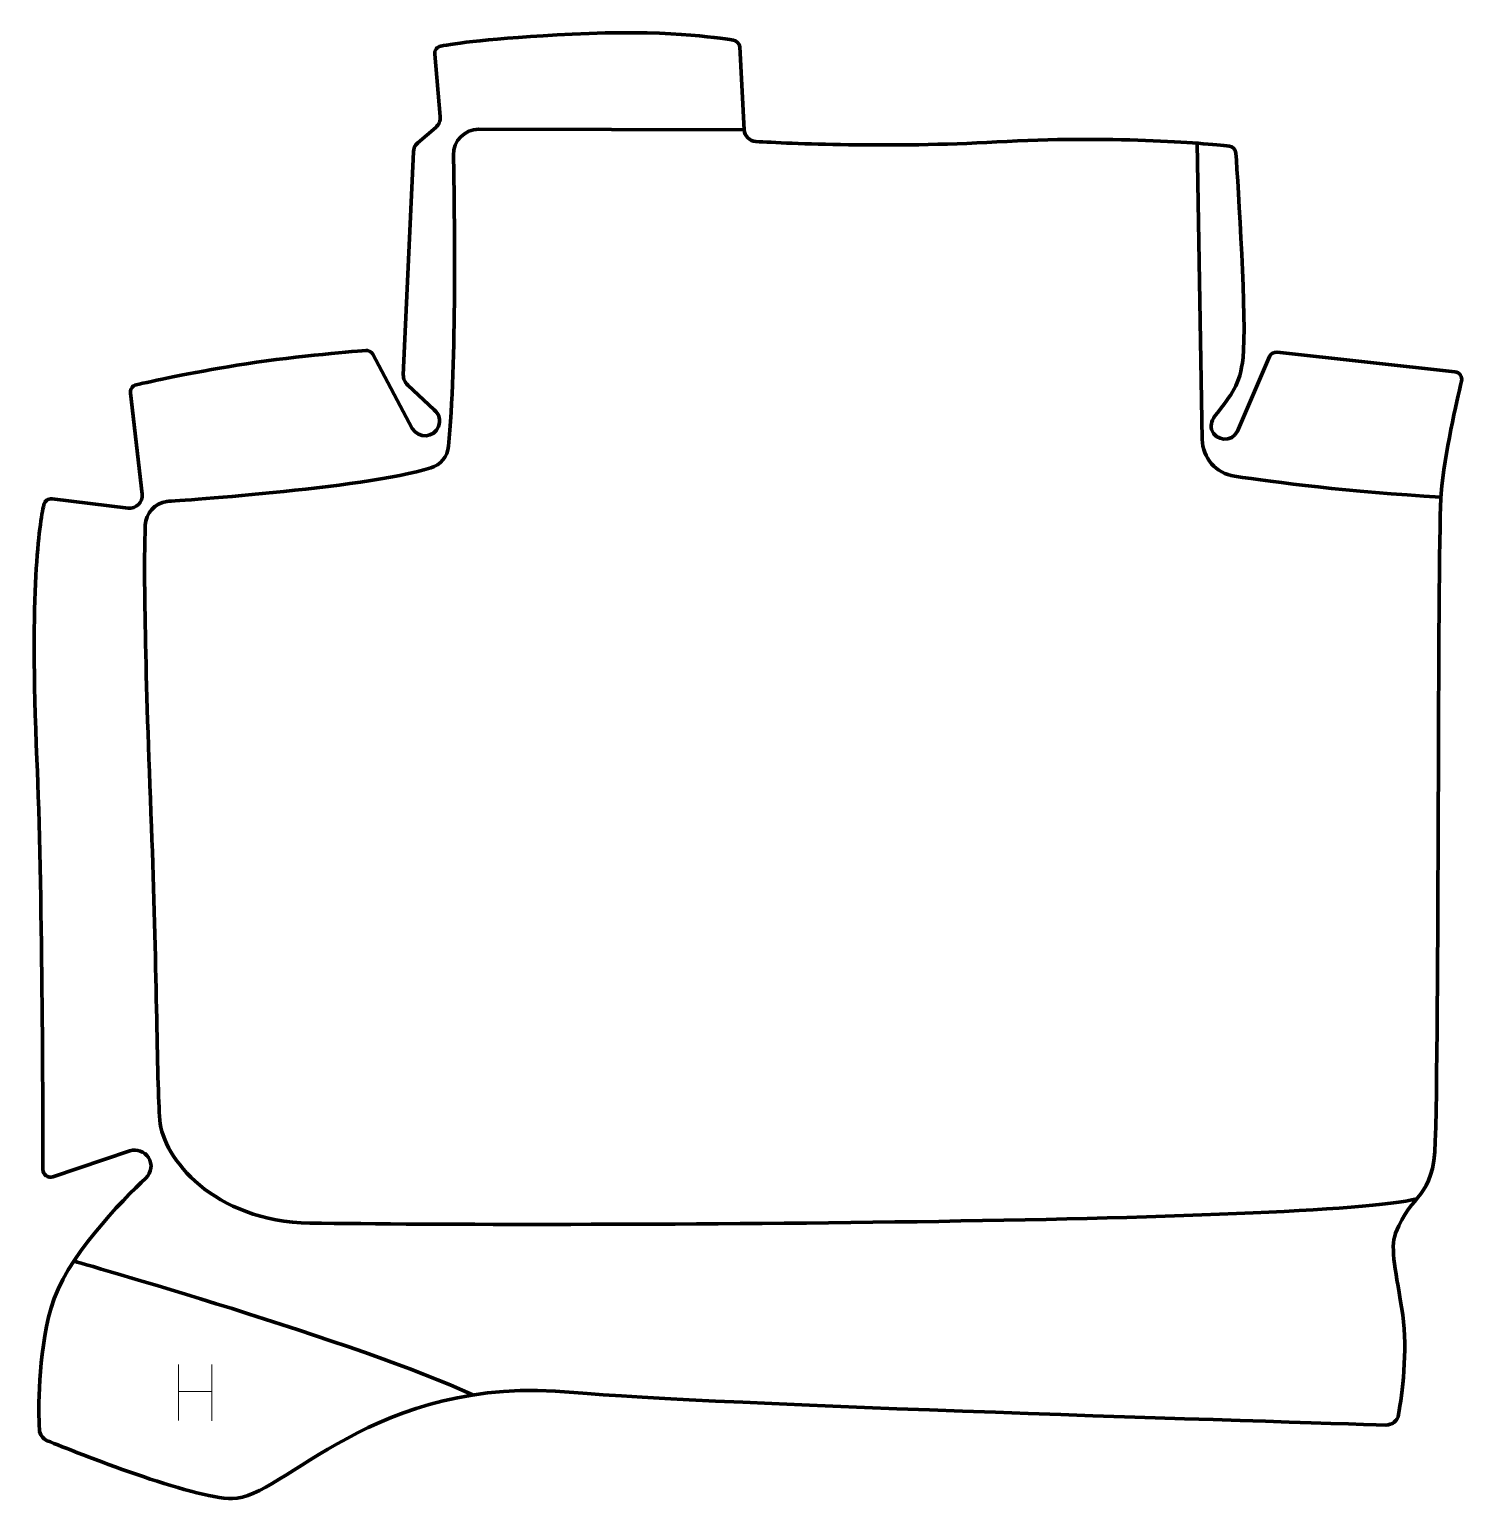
# Model space of a CAD drawing. Header units: millimetres. Extents: x -284 to 283, y -290 to 291.
import ezdxf

# ---------------------------------------------------------------- set-up
doc = ezdxf.new("R2010")
doc.units = ezdxf.units.MM
doc.header["$MEASUREMENT"] = 0
for name, color, linetype in [('layer 1', 7, 'Continuous'), ('layer 2', 7, 'Continuous'), ('layer 3', 7, 'Continuous')]:
    doc.layers.add(name, color=color, linetype=linetype)

msp = doc.modelspace()

# ---------------------------------------------------------------- linework, layer by layer
at = {"layer": 'layer 1', "color": 250, "lineweight": 9}
for points in [[(-225.2648, -236.9315), (-225.2648, -236.9315), (-225.2648, -259.1242), (-225.2648, -259.1242)], [(-212.1491, -236.9315), (-212.1491, -236.9315), (-212.1491, -259.2818), (-212.1491, -259.2818)], [(-225.2473, -247.5739), (-225.2473, -247.5739), (-212.1491, -247.5739), (-212.1491, -247.5739)]]:
    msp.add_open_spline(points, degree=3, dxfattribs=at)
at = {"layer": 'layer 2', "color": 12, "lineweight": 200}
msp.add_open_spline([(252.3046, -260.8799), (254.804, -260.9575), (256.974, -259.1812), (257.3899, -256.7178), (257.3899, -256.7178), (258.7209, -248.8343), (261.0927, -231.5535), (258.9887, -217.3217), (258.9887, -217.3217), (256.454, -200.1788), (253.8392, -191.2521), (256.2113, -184.9928), (256.2113, -184.9928), (262.4748, -168.4627), (271.2442, -172.0455), (271.9035, -148.7516), (271.9035, -148.7516), (273.5556, -90.3743), (272.698, 90.3659), (274.2266, 107.6753), (274.2266, 107.6753), (275.6433, 123.7142), (280.3568, 144.2259), (282.2731, 152.1299), (282.2731, 152.1299), (282.6989, 153.8871), (281.4832, 155.6171), (279.6862, 155.815), (279.6862, 155.815), (279.6862, 155.815), (209.3511, 163.5609), (209.3511, 163.5609), (209.3511, 163.5609), (208.0631, 163.7028), (206.8294, 163.0025), (206.2922, 161.8246), (206.2922, 161.8246), (206.2922, 161.8246), (193.631, 132.3807), (193.631, 132.3807), (193.631, 132.3807), (191.546, 127.8097), (184.9124, 128.2299), (183.4219, 133.0276), (183.4219, 133.0276), (182.7778, 135.1016), (183.7479, 137.0529), (185.0641, 138.7804), (185.0641, 138.7804), (191.4804, 147.2012), (194.5566, 150.3356), (195.8376, 161.4248), (195.8376, 161.4248), (197.4293, 175.2072), (193.8391, 229.8137), (193.0136, 242.3412), (193.0136, 242.3412), (192.9191, 243.7787), (191.8166, 244.9429), (190.3847, 245.1168), (190.3847, 245.1168), (180.5609, 246.3074), (142.5791, 249.354), (98.4212, 246.7893), (98.4212, 246.7893), (56.2769, 244.3414), (15.9453, 246.2012), (3.1493, 246.9502), (3.1493, 246.9502), (0.6605, 247.0959), (-1.3384, 249.0503), (-1.5402, 251.5328), (-1.5402, 251.5328), (-1.5402, 251.5328), (-3.2875, 284.3503), (-3.2875, 284.3503), (-3.2875, 284.3503), (-3.4004, 285.7406), (-4.4583, 286.8718), (-5.8402, 287.0727), (-5.8402, 287.0727), (-12.4195, 288.0298), (-32.9155, 291.3102), (-69.5168, 289.4271), (-69.5168, 289.4271), (-102.4162, 287.7348), (-116.346, 285.702), (-121.5258, 284.7097), (-121.5258, 284.7097), (-123.0477, 284.4184), (-124.0922, 283.0111), (-123.9377, 281.4699), (-123.9377, 281.4699), (-123.9377, 281.4699), (-121.7713, 256.8255), (-121.7713, 256.8255), (-121.7713, 256.8255), (-121.609, 255.2034), (-122.2479, 253.6046), (-123.4837, 252.5417), (-123.4837, 252.5417), (-123.4837, 252.5417), (-130.6324, 246.3921), (-130.6324, 246.3921), (-130.6324, 246.3921), (-131.6773, 245.4932), (-132.3039, 244.2024), (-132.3642, 242.8255), (-132.3642, 242.8255), (-132.3642, 242.8255), (-136.3432, 154.6741), (-136.3432, 154.6741), (-136.3432, 154.6741), (-136.4123, 153.0901), (-135.7265, 151.5675), (-134.4943, 150.5699), (-134.4943, 150.5699), (-134.4943, 150.5699), (-124.1374, 140.8092), (-124.1374, 140.8092), (-124.1374, 140.8092), (-122.1661, 139.2133), (-121.4644, 136.5195), (-122.407, 134.1647), (-122.407, 134.1647), (-122.407, 134.1647), (-122.4074, 134.164), (-122.4074, 134.164), (-122.4074, 134.164), (-124.1974, 129.6943), (-130.3421, 129.2314), (-132.7815, 133.3829), (-132.7815, 133.3829), (-132.7815, 133.3829), (-148.3549, 162.7824), (-148.3549, 162.7824), (-148.3549, 162.7824), (-148.9359, 163.7719), (-150.0302, 164.3427), (-151.1746, 164.2531), (-151.1746, 164.2531), (-157.9561, 163.7225), (-181.9051, 161.7187), (-202.1941, 158.4248), (-202.1941, 158.4248), (-220.7745, 155.4085), (-236.1059, 152.0317), (-242.0142, 150.6768), (-242.0142, 150.6768), (-243.5033, 150.3353), (-244.495, 148.9291), (-244.3193, 147.4118), (-244.3193, 147.4118), (-244.3193, 147.4118), (-239.6809, 107.4139), (-239.6809, 107.4139), (-239.6809, 107.4139), (-239.3081, 104.2011), (-242.0403, 101.4869), (-245.2506, 101.8806), (-245.2506, 101.8806), (-245.2506, 101.8806), (-275.2917, 105.5643), (-275.2917, 105.5643), (-275.2917, 105.5643), (-276.8256, 105.7523), (-278.2547, 104.7468), (-278.5863, 103.2373), (-278.5863, 103.2373), (-280.2723, 95.5747), (-284.2678, 69.4871), (-281.2826, 2.3944), (-281.2826, 2.3944), (-279.1656, -45.1947), (-278.9232, -138.9884), (-278.8957, -159.8207), (-278.8957, -159.8207), (-278.8929, -161.8689), (-276.881, -163.3086), (-274.9383, -162.6552), (-274.9383, -162.6552), (-274.9383, -162.6552), (-244.598, -152.4486), (-244.598, -152.4486), (-244.598, -152.4486), (-241.8064, -151.5095), (-238.7344, -152.5947), (-237.1522, -155.0786), (-237.1522, -155.0786), (-235.5012, -157.6705), (-235.9277, -161.0674), (-238.1651, -163.1738), (-238.1651, -163.1738), (-247.417, -171.885), (-270.3327, -194.963), (-275.7045, -214.5358), (-275.7045, -214.5358), (-281.0752, -234.1033), (-280.6843, -254.9215), (-280.2924, -262.7055), (-280.2924, -262.7055), (-280.195, -264.6415), (-278.9822, -266.343), (-277.1869, -267.0746), (-277.1869, -267.0746), (-265.2563, -271.9352), (-219.8492, -289.9999), (-203.9872, -289.9999), (-203.9872, -289.9999), (-183.6672, -289.9999), (-148.2071, -240.4082), (-68.9192, -247.9707), (-68.9192, -247.9707), (-17.7037, -252.8559), (217.5581, -259.8007), (252.3046, -260.8799)], degree=3, knots=[0, 0, 0, 0, 0.01818182, 0.01818182, 0.01818182, 0.01818182, 0.03636364, 0.03636364, 0.03636364, 0.03636364, 0.05454545, 0.05454545, 0.05454545, 0.05454545, 0.07272727, 0.07272727, 0.07272727, 0.07272727, 0.09090909, 0.09090909, 0.09090909, 0.09090909, 0.10909091, 0.10909091, 0.10909091, 0.10909091, 0.12727273, 0.12727273, 0.12727273, 0.12727273, 0.14545455, 0.14545455, 0.14545455, 0.14545455, 0.16363636, 0.16363636, 0.16363636, 0.16363636, 0.18181818, 0.18181818, 0.18181818, 0.18181818, 0.2, 0.2, 0.2, 0.2, 0.21818182, 0.21818182, 0.21818182, 0.21818182, 0.23636364, 0.23636364, 0.23636364, 0.23636364, 0.25454545, 0.25454545, 0.25454545, 0.25454545, 0.27272727, 0.27272727, 0.27272727, 0.27272727, 0.29090909, 0.29090909, 0.29090909, 0.29090909, 0.30909091, 0.30909091, 0.30909091, 0.30909091, 0.32727273, 0.32727273, 0.32727273, 0.32727273, 0.34545455, 0.34545455, 0.34545455, 0.34545455, 0.36363636, 0.36363636, 0.36363636, 0.36363636, 0.38181818, 0.38181818, 0.38181818, 0.38181818, 0.4, 0.4, 0.4, 0.4, 0.41818182, 0.41818182, 0.41818182, 0.41818182, 0.43636364, 0.43636364, 0.43636364, 0.43636364, 0.45454545, 0.45454545, 0.45454545, 0.45454545, 0.47272727, 0.47272727, 0.47272727, 0.47272727, 0.49090909, 0.49090909, 0.49090909, 0.49090909, 0.50909091, 0.50909091, 0.50909091, 0.50909091, 0.52727273, 0.52727273, 0.52727273, 0.52727273, 0.54545455, 0.54545455, 0.54545455, 0.54545455, 0.56363636, 0.56363636, 0.56363636, 0.56363636, 0.58181818, 0.58181818, 0.58181818, 0.58181818, 0.6, 0.6, 0.6, 0.6, 0.61818182, 0.61818182, 0.61818182, 0.61818182, 0.63636364, 0.63636364, 0.63636364, 0.63636364, 0.65454545, 0.65454545, 0.65454545, 0.65454545, 0.67272727, 0.67272727, 0.67272727, 0.67272727, 0.69090909, 0.69090909, 0.69090909, 0.69090909, 0.70909091, 0.70909091, 0.70909091, 0.70909091, 0.72727273, 0.72727273, 0.72727273, 0.72727273, 0.74545455, 0.74545455, 0.74545455, 0.74545455, 0.76363636, 0.76363636, 0.76363636, 0.76363636, 0.78181818, 0.78181818, 0.78181818, 0.78181818, 0.8, 0.8, 0.8, 0.8, 0.81818182, 0.81818182, 0.81818182, 0.81818182, 0.83636364, 0.83636364, 0.83636364, 0.83636364, 0.85454545, 0.85454545, 0.85454545, 0.85454545, 0.87272727, 0.87272727, 0.87272727, 0.87272727, 0.89090909, 0.89090909, 0.89090909, 0.89090909, 0.90909091, 0.90909091, 0.90909091, 0.90909091, 0.92727273, 0.92727273, 0.92727273, 0.92727273, 0.94545455, 0.94545455, 0.94545455, 0.94545455, 0.96363636, 0.96363636, 0.96363636, 0.96363636, 1, 1, 1, 1], dxfattribs=at)
at = {"layer": 'layer 3', "color": 142, "lineweight": 200}
for points, knots in [([(-1.5402, 251.5326), (-1.5402, 251.5326), (-106.4799, 251.7894), (-106.4799, 251.7894), (-106.4799, 251.7894), (-112.089, 251.8032), (-116.6116, 247.2023), (-116.5023, 241.5942), (-116.5023, 241.5942), (-116.0394, 217.8995), (-115.2884, 158.7761), (-118.4418, 126.3996), (-118.4418, 126.3996), (-118.8341, 122.373), (-121.6183, 118.9962), (-125.485, 117.8066), (-125.485, 117.8066), (-152.7019, 109.4327), (-229.9584, 104.5527), (-229.9584, 104.5527), (-229.9584, 104.5527), (-234.6557, 103.82), (-238.1877, 99.8841), (-238.4064, 95.135), (-238.4064, 95.135), (-239.1656, 78.6373), (-238.406, 36.4631), (-235.9616, -24.298), (-235.9616, -24.298), (-233.8697, -76.2932), (-233.8697, -125.3004), (-232.6745, -140.2413), (-232.6745, -140.2413), (-231.4792, -155.1825), (-211.5321, -180.3549), (-173.2766, -180.9628), (-173.2766, -180.9628), (-78.052, -182.4751), (225.92, -181.2312), (264.6162, -171.3594)], [0, 0, 0, 0, 0.09090909, 0.09090909, 0.09090909, 0.09090909, 0.18181818, 0.18181818, 0.18181818, 0.18181818, 0.27272727, 0.27272727, 0.27272727, 0.27272727, 0.36363636, 0.36363636, 0.36363636, 0.36363636, 0.45454545, 0.45454545, 0.45454545, 0.45454545, 0.54545455, 0.54545455, 0.54545455, 0.54545455, 0.63636364, 0.63636364, 0.63636364, 0.63636364, 0.72727273, 0.72727273, 0.72727273, 0.72727273, 0.81818182, 0.81818182, 0.81818182, 0.81818182, 1, 1, 1, 1]), ([(274.1283, 106.2819), (237.7011, 108.3284), (208.241, 112.1529), (192.4651, 114.5083), (192.4651, 114.5083), (185.2124, 115.591), (179.8085, 121.759), (179.6851, 129.0908), (179.6851, 129.0908), (179.6851, 129.0908), (177.7113, 246.2677), (177.7113, 246.2677)], [0, 0, 0, 0, 0.25, 0.25, 0.25, 0.25, 0.5, 0.5, 0.5, 0.5, 1, 1, 1, 1])]:
    msp.add_open_spline(points, degree=3, knots=knots, dxfattribs=at)
msp.add_open_spline([(-108.8078, -248.9974), (-152.4542, -228.5671), (-266.6843, -196.0122), (-266.6843, -196.0122)], degree=3, dxfattribs=at)

doc.saveas('drawing.dxf')
